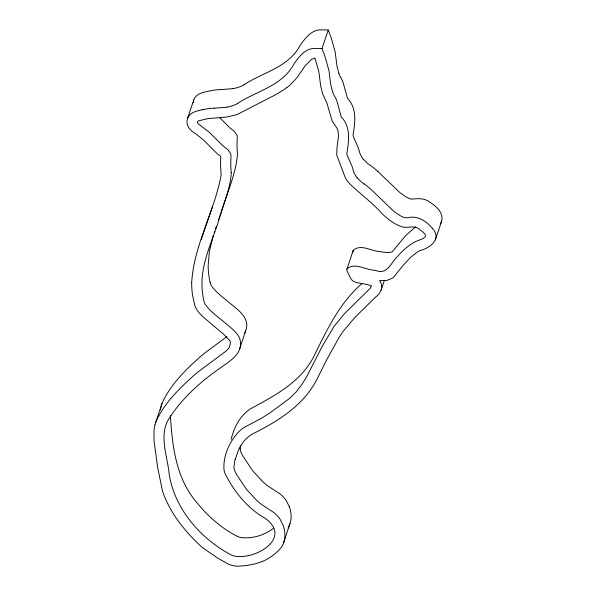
<?xml version="1.0" encoding="UTF-8"?>
<svg xmlns="http://www.w3.org/2000/svg" width="596" height="596" viewBox="0 0 596 596"><rect width="100%" height="100%" fill="white"/><g stroke="black" fill="none" stroke-linecap="round" stroke-linejoin="round"><path stroke-width="0.89" d="M170.367 415.434C172.125 443.431 175.261 473.112 192.135 496.565C204.123 512.642 218.799 526.819 236.739 536.05A18.796 17.388 18.5 0 0 240.076 537.361C251.713 539.305 264.371 535.245 273.676 528.212M191.703 282.579C193.804 245.18 214.337 211.982 221.071 175.44A12.136 11.227 18.5 0 0 221.094 173.16A113.441 104.956 18.5 0 1 220.803 156.368L218.047 154.334A17.56 16.248 18.5 0 1 215.923 152.442L204.964 141.461A107.206 99.189 18.5 0 0 200.919 137.87L197.388 135.054A62.222 57.574 18.5 0 0 193.678 132.446C189.074 129.749 185.617 124.08 187.464 118.708L193.752 99.912C195.883 93.572 203.474 92.261 209.159 91.076A54.877 50.772 18.5 0 1 220.55 89.571M193.193 102.713L193.752 99.912M240.337 445.406L240.121 448.386M155.012 424.71L162 403.44C170.255 384.77 185.401 370.101 200.36 356.617A164.779 152.457 18.5 0 1 204.584 353.123L226.987 336.591M201.388 239.607L201.776 238.177M231.077 439.431C233.431 430.394 237.096 421.417 243.652 414.585A46.57 43.091 18.5 0 1 250.052 409.05C273.929 396.161 300.123 382.543 313.295 357.503C326.407 331.056 339.064 303.319 361.936 283.651M201.962 237.461L212.541 206.484M235.189 459.389L238.504 449.935L242.945 442.433A37.712 34.896 18.5 0 1 252.242 434.104C275.851 422.333 300.004 407.783 313.973 384.651A142.556 131.895 18.5 0 0 316.32 380.613L326.809 359.537L338.848 337.88A118.231 109.388 18.5 0 1 343.251 331.234L354.963 317.377L375.145 297.508M371.397 286.08L370.302 288.211L344.302 313.868L334.088 326.385L322.347 346.134L306.374 377.29L301.516 384.934L295.966 392.116L289.395 398.538L270.532 412.469L262.24 417.818L243.839 427.623A46.57 43.091 18.5 0 0 237.439 433.158C228.842 443.104 222.874 456.722 224.044 470.035A21.322 19.728 18.5 0 0 225.37 474.215C233.207 489.547 243.965 503.829 258.098 513.864A73.166 67.691 18.5 0 0 265.078 518.192C293.098 538.575 254.44 560.553 233.863 555.934A18.796 17.388 18.5 0 1 230.525 554.615C200.353 538.24 175.015 509.26 169.249 474.759C167.67 456.096 157.806 434.015 170.069 416.977C183.486 396.645 202.156 380.39 222.114 366.689C230.101 360.848 241.03 354.471 240.56 343.005C240.277 334.43 232.507 329.35 226.711 324.202C219.261 317.817 210.716 312.192 205.061 304.072A13.79 12.762 18.5 0 1 203.929 301.025A84.87 78.523 18.5 0 1 201.947 284.091C201.82 262.814 211.245 243.243 217.771 223.455C222.017 206.544 230.384 190.154 231.278 172.624M239.413 349.524L245.626 330.951C250.849 317.728 237.111 309.242 228.469 302.045C222.531 296.808 215.663 292.189 211.275 285.506A13.79 12.762 18.5 0 1 210.142 282.459M415.494 226.89L405.407 235.912L392.198 251.84L388.89 252.6L382.341 252.041A57.134 52.858 18.5 0 1 379.838 251.579C371.278 251.192 360.573 243.466 353.152 250.469L346.857 269.377A3.338 3.092 18.5 0 0 347.095 270.986L350.545 278.198L352.109 280.254A7.323 6.779 18.5 0 0 353.733 281.468C359.284 283.927 366.033 283.42 371.36 285.991M353.152 250.469L353.07 250.804A3.338 3.092 18.5 0 0 353.145 251.937M375.487 297.21C380.136 293.94 383.623 287.577 380.531 282.109A11.331 10.49 18.5 0 0 379.659 280.701L386.886 280.44L392.533 278.123A9.461 8.754 18.5 0 0 393.285 277.527L403.932 264.49L410.123 257.912A70.857 65.56 18.5 0 1 415.837 253.188L416.343 252.808A30.888 28.578 18.5 0 1 419.971 250.529C430.61 248.025 442.128 238.631 432.219 228.149M435.423 239.771L441.636 221.198C444.087 211.923 434.722 205.151 427.913 200.897C422.84 197.946 416.954 198.647 411.441 199.168C407.336 198.319 404.058 195.428 400.639 193.179A25.792 23.87 18.5 0 1 399.432 192.18L377.886 171.484M213.338 235.39L209.427 251.125L208.16 265.525A84.87 78.523 18.5 0 0 210.135 282.459M262.583 561.395A55.026 50.906 18.5 0 0 278.809 550.235L280.865 547.925A21.076 19.504 18.5 0 0 283.83 542.293L284.575 539.261A30.552 28.273 18.5 0 0 283.167 525.456L280.113 519.302A28.34 26.217 18.5 0 0 273.884 512.553L261.48 504.432A67.326 62.289 18.5 0 1 256.854 500.58L247.303 490.232A110.856 102.564 18.5 0 1 245.105 487.327L236.917 474.99A47.948 44.365 18.5 0 1 234.966 471.25L234.481 470.065A11.168 10.333 18.5 0 1 233.915 466.951L234.668 461.356A70.946 65.642 18.5 0 1 235.189 459.389M283.845 542.293L290.788 520.688A30.552 28.273 18.5 0 0 289.38 506.891M162 403.44L161.225 406.137A45.415 42.018 18.5 0 0 160.801 408.096M214.188 232.701L214.627 231.36M332.583 91.762L330.862 85.161A46.413 42.942 18.5 0 1 330.646 83.902L329.059 71.147A27.431 25.382 18.5 0 0 328.955 70.581L325.043 56.657L322.019 48.581L328.232 30.016L320.946 29.807C311.283 29.748 304.854 38.673 299.877 45.81C288.576 67.259 262.717 72.474 243.95 84.751M381.149 290.029L384.323 280.545M187.464 118.708C189.468 112.219 197.194 110.811 202.945 109.649M441.636 221.198L440.66 223.344M215.529 228.693L216.229 226.696M220.922 213.8C226.465 194.028 235.919 174.628 237.491 154.059A104.613 96.79 18.5 0 1 237.305 137.959L236.985 135.203L234.332 131.336L229.847 127.857L219.678 117.568M155.787 422.013C164.042 403.336 179.187 388.674 194.147 375.182A164.779 152.457 18.5 0 1 198.371 371.688L225.295 351.647A28.422 26.298 18.5 0 0 228.015 349.129A14.662 13.566 18.5 0 0 228.238 348.846L228.573 348.422A6.102 5.647 18.5 0 0 228.946 347.833L229.311 347.058A16.8 15.541 18.5 0 0 230.198 344.153L230.324 342.715A4.999 4.626 18.5 0 0 229.929 340.8L224.223 334.796L204.406 317.996A55.629 51.472 18.5 0 1 200.457 314.248A30.225 27.96 18.5 0 1 196.3 308.81L195.481 307.149A19.541 18.074 18.5 0 1 194.929 305.882L192.501 295.005A102.914 95.218 18.5 0 1 191.674 282.571M220.654 214.538L219.112 218.732M218.382 220.721L218.866 219.395M244.807 333.015L245.626 330.951M346.939 269.042C354.397 262.098 364.998 269.638 373.625 270.144A57.134 52.858 18.5 0 0 376.128 270.614C385.798 274.369 389.657 265.958 394.783 259.469C400.706 252.48 407.344 245.723 415.628 241.589C423.197 238.244 430.923 237.282 420.135 229.877C414.958 224.297 407.388 228.916 401.197 226.577C393.874 223.947 387.586 219 382.066 213.621C371.77 201.955 358.822 193.104 348.101 182.071A32.638 30.202 18.5 0 1 344.831 176.461L336.71 155.035L337.038 147.309L338.528 135.821L337.999 130.949A15.295 14.155 18.5 0 0 336.852 128.073L332.114 120.876L326.832 102.832L322.6 93.699L320.678 85.898L318.83 71.654L314.904 57.998L311.149 59.622L305.487 65.493A69.464 64.271 18.5 0 0 303.468 68.197L297.516 77.115L290.356 84.766A54.437 50.362 18.5 0 1 286.765 87.627M237.737 103.317C256.504 91.039 282.362 85.824 293.664 64.383C298.641 57.238 305.07 48.321 314.733 48.373L322.019 48.581M262.523 561.29L261.257 561.804A58.46 54.087 18.5 0 1 254.73 563.913L246.632 565.5L238.951 566.185A23.035 21.314 18.5 0 1 235.837 566.103L233.409 565.664A27.945 25.852 18.5 0 1 228.544 564.218L217.525 558.012L202.543 547.649A47.516 43.962 18.5 0 1 201.515 546.748C185.065 531.617 170.635 513.879 163.021 492.579A34.412 31.841 18.5 0 1 162.537 491.149L157.709 467.845L154.163 441.792A100.784 93.244 18.5 0 1 154.014 439.587L153.977 431.713A45.415 42.018 18.5 0 1 155.005 424.71M232.865 88.67L220.557 89.638M226.651 107.243L214.344 108.204M432.115 228.037C426.721 221.66 418.966 216.274 410.197 217.235C404.207 219.432 399.007 214.925 394.425 211.744A25.792 23.87 18.5 0 1 393.218 210.746L371.673 190.049A65.962 61.023 18.5 0 0 363.992 183.851M363.463 159.333L367.576 163.379A36.162 33.458 18.5 0 0 370.19 165.308A65.962 61.023 18.5 0 1 377.871 171.499M357.25 177.899L361.362 181.951A36.162 33.458 18.5 0 0 363.977 183.881M289.41 506.876L286.326 500.729A28.34 26.217 18.5 0 0 280.098 493.98L267.693 485.859A67.326 62.289 18.5 0 1 263.067 482.015L253.516 471.667A110.856 102.564 18.5 0 1 251.318 468.761L243.131 456.424A47.948 44.365 18.5 0 1 241.179 452.677L240.695 451.5A11.168 10.333 18.5 0 1 240.128 448.386M328.232 30.016L331.257 38.084L335.168 52.008A27.431 25.382 18.5 0 1 335.272 52.575L336.859 65.337A46.413 42.942 18.5 0 0 337.075 66.596L338.796 73.189M202.953 109.686A54.877 50.772 18.5 0 1 214.337 108.144M237.797 103.413A32.981 30.515 18.5 0 1 226.636 107.191M332.635 91.747A22.045 20.398 18.5 0 0 334.468 96.098A18.61 17.217 18.5 0 1 335.935 98.683L336.658 100.508A50.317 46.555 18.5 0 1 337.239 102.251L341.121 116.369A25.263 23.371 18.5 0 0 341.374 117.047C351.074 127.119 348.824 141.319 346.812 153.82A22.834 21.128 18.5 0 0 347.394 155.72L351.387 164.891A36.192 33.488 18.5 0 1 352.296 167.089L352.43 167.469A13.216 12.225 18.5 0 1 352.757 168.623A23.669 21.896 18.5 0 0 357.19 177.943M286.788 87.649A124.698 115.371 18.5 0 1 273.475 95.822L236.955 114.626L226.353 117.114L208.011 118.582L198.833 120.764L197.343 121.74L198.006 123.663L208.995 132.044L223.634 146.422L227.881 149.633L230.771 153.768L231.054 156.524A104.613 96.79 18.5 0 0 231.218 172.631M290.043 523.72A21.076 19.504 18.5 0 1 288.792 526.715M288.471 527.296A21.076 19.504 18.5 0 1 288.136 527.862M160.488 410.018A45.415 42.018 18.5 0 1 160.585 409.377M244.01 84.848A32.981 30.515 18.5 0 1 232.85 88.618M340.681 77.525A22.045 20.398 18.5 0 1 338.848 73.181M340.748 77.495A18.61 17.217 18.5 0 1 342.149 80.117L342.871 81.935A50.317 46.555 18.5 0 1 343.452 83.686L347.334 97.804A25.263 23.371 18.5 0 0 347.587 98.474C357.287 108.554 355.037 122.754 353.026 135.255A22.834 21.128 18.5 0 0 353.607 137.147L357.6 146.318A36.192 33.488 18.5 0 1 358.509 148.516L358.643 148.896A13.216 12.225 18.5 0 1 358.971 150.058A23.669 21.896 18.5 0 0 363.404 159.37"/></g></svg>
